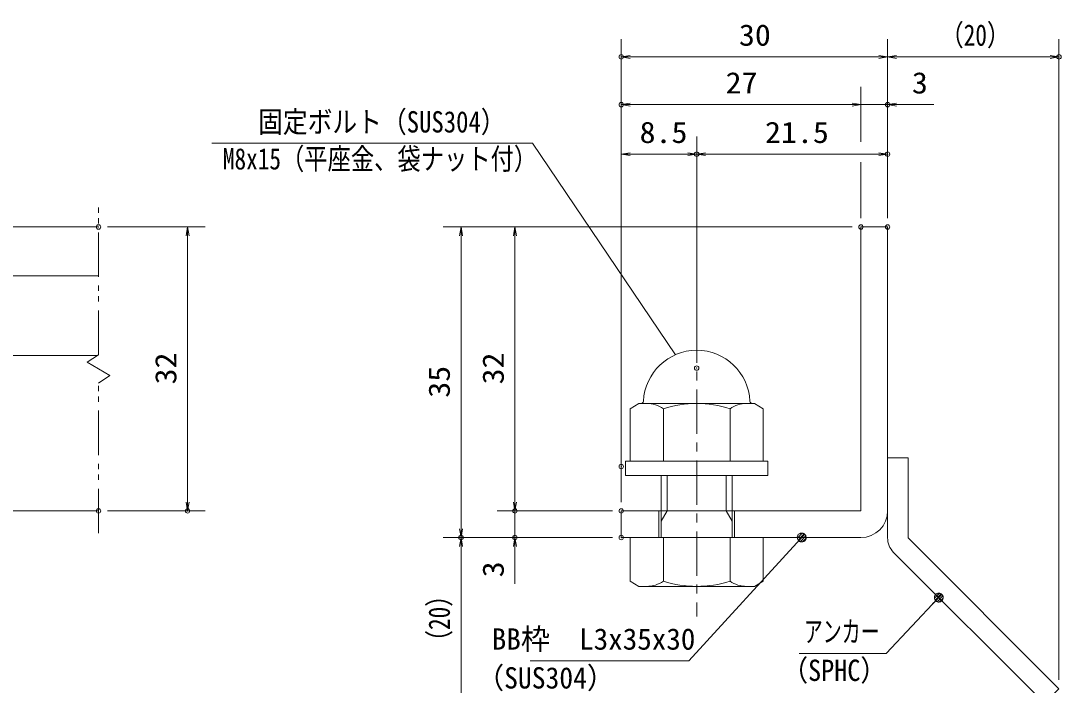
# Model space of a CAD drawing. Units: millimetres, scale not verified, with parts at other scales. Extents: x -1050 to 1050, y -742 to 742.
# Drawn here: x -154 to 432, y -492 to -118 of the extents above; entities that cross this region are included whole.
import ezdxf
from ezdxf.enums import TextEntityAlignment as Align

# ---------------------------------------------------------------- set-up
doc = ezdxf.new("R2010")
doc.units = ezdxf.units.MM
doc.header["$LTSCALE"] = 5
doc.header["$PDMODE"] = 32
doc.header["$PDSIZE"] = 2.5
doc.linetypes.add('CHAIN1', pattern=[8, 5, -1, 1, -1])
doc.linetypes.add('DOUBLE_CHAIN1', pattern=[8.8, 5, -1, 0.6, -0.6, 0.6, -1])
for name, color, linetype, lineweight in [('0-1_寸法注釈', 2, 'Continuous', 9), ('0-2_0', 2, 'Continuous', 9), ('0-3_DEFPOINTS', 134, 'Continuous', 9), ('0-4_蓋', 5, 'Continuous', 9), ('0-6_想像線', 134, 'DOUBLE_CHAIN1', 9), ('0-8_枠', 7, 'Continuous', 9), ('0-A_アンカー', 7, 'Continuous', 9), ('0-B_締付部品', 7, 'Continuous', 9)]:
    doc.layers.add(name, color=color, linetype=linetype, lineweight=lineweight)
doc.styles.add('ＭＳ ゴシック', font='')
doc.styles.get('ＭＳ ゴシック').set_extended_font_data('MS Gothic')

# ---------------------------------------------------------------- blocks, each defined once
blk = doc.blocks.new('_OPEN')
at = {"layer": '0-2_0'}
blk.add_line((0, 0), (-5, 0), dxfattribs=at)
blk.add_lwpolyline([(-5, 0.833), (0, 0), (-5, -0.833)], dxfattribs=at)
blk = doc.blocks.new('A$C6EB770D1')
at = {"layer": '0-A_アンカー'}
for p, q in [((130.257, 96.52), (45.237, 11.5)), ((138.388, 88.388), (130.257, 96.52)), ((138.388, 88.388), (53.368, 3.368)), ((0, 11.5), (45.237, 11.5)), ((0, 11.5), (0, 0)), ((0, 0), (45.237, 0))]:
    blk.add_line(p, q, dxfattribs=at)
blk.add_arc((45.237, 11.5), 11.5, 270, 315, dxfattribs=at)
blk = doc.blocks.new('A$C137235B9')
at = {"layer": '0-8_枠'}
for p, q in [((108.467, 61.25), (123.467, 61.25)), ((108.467, 18.75), (123.467, 18.75))]:
    blk.add_line(p, q, dxfattribs=at)
at = {"layer": '0-B_締付部品'}
for p, q in [((50.87, 77.528), (47.967, 72.5)), ((50.87, 77.528), (80.467, 77.528)), ((80.467, 80), (80.467, 0)), ((88.467, 80), (80.467, 80)), ((88.467, 80), (88.467, 0)), ((123.467, 2.472), (123.467, 77.528)), ((148.064, 77.528), (123.467, 77.528)), ((148.064, 77.528), (150.967, 72.5)), ((47.967, 72.5), (47.967, 7.5)), ((150.967, 7.5), (150.967, 72.5)), ((50.87, 58.764), (80.467, 58.764)), ((88.467, 60), (123.467, 60)), ((114.33, 60), (108.467, 56.615)), ((108.467, 20), (108.467, 60)), ((148.064, 58.764), (123.467, 58.764)), ((108.467, 56.615), (88.467, 56.615)), ((50.87, 21.236), (80.467, 21.236)), ((108.467, 23.385), (88.467, 23.385)), ((88.467, 20), (123.467, 20)), ((114.33, 20), (108.467, 23.385)), ((148.064, 21.236), (123.467, 21.236)), ((50.87, 2.472), (47.967, 7.5)), ((148.064, 2.472), (150.967, 7.5)), ((50.87, 2.472), (80.467, 2.472)), ((88.467, 0), (80.467, 0)), ((148.064, 2.472), (123.467, 2.472))]:
    blk.add_line(p, q, dxfattribs=at)
at = {"layer": '0-B_締付部品', "color": 6, "linetype": 'CHAIN1'}
blk.add_line((0, 40), (167.946, 40), dxfattribs=at)
at = {"layer": '0-B_締付部品'}
for centre, radius, start, end in [((46.467, 71.464), 1.5, 272.7294, 0), ((47.967, 40), 30, 92.7294, 267.2706), ((64.58, 68.146), 16.613, 180, 214.38425), ((134.354, 68.146), 16.613, 325.61575, 0), ((110.064, 40), 62.097, 162.41205, 197.58795), ((88.87, 40), 62.097, 342.41205, 17.58795), ((64.58, 11.854), 16.613, 145.61575, 180), ((134.354, 11.854), 16.613, 0, 34.38425), ((46.467, 8.536), 1.5, 0, 87.2706)]:
    blk.add_arc(centre, radius, start, end, dxfattribs=at)
blk = doc.blocks.new('_Dot')
at = {"layer": '0-2_0'}
for p, q in [((-2.5, 0), (-5, 0)), ((2.445, 0.5), (-2.445, 0.5)), ((1.997, 1.5), (-1.997, 1.5)), ((2.289, -0.995), (-2.289, -0.995)), ((1.499, -1.995), (-1.499, -1.995))]:
    blk.add_line(p, q, dxfattribs=at)
for points in [[(2.5, 0), (2.48, 0.313), (2.421, 0.622), (2.324, 0.92), (2.191, 1.204), (2.023, 1.469), (1.822, 1.711), (1.594, 1.926), (1.34, 2.111), (1.064, 2.262), (0.773, 2.378), (0.468, 2.456), (0.157, 2.495), (-0.157, 2.495), (-0.468, 2.456), (-0.773, 2.378), (-1.064, 2.262), (-1.34, 2.111), (-1.594, 1.926), (-1.822, 1.711), (-2.023, 1.469), (-2.191, 1.204), (-2.324, 0.92), (-2.421, 0.622), (-2.48, 0.313), (-2.5, 0), (0, 0)], [(-2.5, 0), (-2.48, -0.313), (-2.421, -0.622), (-2.324, -0.92), (-2.191, -1.204), (-2.023, -1.469), (-1.822, -1.711), (-1.594, -1.926), (-1.34, -2.111), (-1.064, -2.262), (-0.773, -2.378), (-0.468, -2.456), (-0.157, -2.495), (0.157, -2.495), (0.468, -2.456), (0.773, -2.378), (1.064, -2.262), (1.34, -2.111), (1.594, -1.926), (1.822, -1.711), (2.023, -1.469), (2.191, -1.204), (2.324, -0.92), (2.421, -0.622), (2.48, -0.313), (2.5, 0), (0, 0)]]:
    blk.add_lwpolyline(points, close=True, dxfattribs=at)

msp = doc.modelspace()

# ---------------------------------------------------------------- linework, layer by layer
at = {"layer": '0-1_寸法注釈'}
for p, q in [((183.93, -388.808), (183.93, -127.974)), ((333.93, -228.808), (333.93, -127.974)), ((333.93, -228.808), (333.93, -127.974)), ((430.45, -489.065), (430.45, -127.974)), ((328.93, -137.974), (188.93, -137.974)), ((338.93, -137.974), (425.45, -137.974)), ((318.93, -185.763), (318.93, -154.9)), ((313.93, -164.9), (188.93, -164.9)), ((313.93, -164.9), (308.93, -164.9)), ((318.93, -164.9), (333.93, -164.9)), ((338.93, -164.9), (360.043, -164.9)), ((183.93, -363.808), (183.93, -182.796)), ((226.43, -308.341), (226.43, -182.796)), ((226.43, -308.341), (226.43, -182.796)), ((333.93, -228.808), (333.93, -182.796)), ((188.93, -192.796), (221.43, -192.796)), ((231.43, -192.796), (328.93, -192.796)), ((318.93, -228.808), (318.93, -197.366)), ((-105.45, -233.808), (-50.285, -233.808)), ((313.93, -233.808), (83.705, -233.808)), ((313.93, -233.808), (114.081, -233.808)), ((-60.285, -238.808), (-60.285, -388.808)), ((93.705, -238.808), (93.705, -403.808)), ((124.081, -238.808), (124.081, -388.808)), ((124.081, -388.808), (124.081, -383.808)), ((-105.45, -393.808), (-50.285, -393.808)), ((178.93, -393.808), (114.081, -393.808)), ((178.93, -393.808), (114.081, -393.808)), ((124.081, -393.808), (124.081, -408.808)), ((178.93, -408.808), (83.705, -408.808)), ((178.93, -408.808), (83.705, -408.808)), ((178.93, -408.808), (114.081, -408.808)), ((93.705, -497.197), (93.705, -413.808)), ((124.081, -413.808), (124.081, -434.922))]:
    msp.add_line(p, q, dxfattribs=at)
for points in [[(-46.656, -186.678), (133.988, -186.678), (214.418, -305.818)], [(132.643, -478.289), (222.011, -478.289), (284.883, -409.541)], [(284.059, -474.061), (333.113, -474.061), (362.077, -443.37)]]:
    msp.add_lwpolyline(points, dxfattribs=at)
at = {"layer": '0-3_DEFPOINTS'}
for p in [(183.93, -137.974), (430.45, -137.974), (183.93, -164.9), (333.93, -164.9), (226.43, -192.796), (333.93, -192.796), (-110.45, -233.808), (318.93, -233.808), (333.93, -233.808), (333.93, -233.808), (226.43, -313.341), (183.93, -368.808), (183.93, -368.808), (-110.45, -393.808), (-60.285, -393.808), (124.081, -393.808), (183.93, -393.808), (93.705, -408.808), (124.081, -408.808), (183.93, -408.808)]:
    msp.add_point(p, dxfattribs=at)
at = {"layer": '0-4_蓋'}
for p, q in [((-880.45, -233.808), (-110.45, -233.808)), ((-185.45, -261.308), (-110.45, -261.308)), ((-185.45, -306.308), (-111.121, -306.308)), ((-880.45, -393.808), (-110.45, -393.808))]:
    msp.add_line(p, q, dxfattribs=at)
at = {"layer": '0-6_想像線'}
for p, q in [((-110.45, -305.859), (-110.45, -221.308)), ((-104.157, -317.545), (-110.45, -313.808)), ((-110.45, -321.757), (-104.157, -317.545)), ((-110.45, -406.308), (-110.45, -321.757))]:
    msp.add_line(p, q, dxfattribs=at)
msp.add_lwpolyline([(-110.45, -305.859), (-116.743, -310.072), (-110.45, -313.808)], dxfattribs=at)
at = {"layer": '0-8_枠'}
for p, q in [((318.93, -233.808), (333.93, -233.808)), ((318.93, -393.808), (318.93, -233.808)), ((333.93, -233.808), (333.93, -393.808)), ((183.93, -393.808), (318.93, -393.808)), ((183.93, -393.808), (183.93, -408.808)), ((183.93, -408.808), (318.93, -408.808))]:
    msp.add_line(p, q, dxfattribs=at)
msp.add_arc((318.93, -393.808), 15, 270, 0, dxfattribs=at)

# ---------------------------------------------------------------- block references
at = {"layer": '0-1_寸法注釈'}
for name, p, rotation in [('_OPEN', (183.93, -137.974), 180), ('_OPEN', (333.93, -137.974), 180), ('_OPEN', (183.93, -164.9), 180), ('_OPEN', (333.93, -164.9), 180), ('_OPEN', (183.93, -192.796), 180), ('_OPEN', (226.43, -192.796), 180), ('_OPEN', (-60.285, -233.808), 90), ('_OPEN', (93.705, -233.808), 90), ('_OPEN', (124.081, -233.808), 90), ('_OPEN', (-60.285, -393.808), 270), ('_OPEN', (124.081, -393.808), 270), ('_OPEN', (124.081, -393.808), 270), ('_OPEN', (93.705, -408.808), 270), ('_OPEN', (93.705, -408.808), 90), ('_OPEN', (124.081, -408.808), 90), ('_Dot', (285.564, -408.808), 47.10573), ('_Dot', (362.776, -442.654), 45.68596)]:
    msp.add_blockref(name, p, dxfattribs=dict(at, rotation=rotation))
for p in [(333.93, -137.974), (430.45, -137.974), (318.93, -164.9), (318.93, -164.9), (226.43, -192.796), (333.93, -192.796)]:
    msp.add_blockref('_OPEN', p, dxfattribs=at)
at = {"layer": '0-A_アンカー', "rotation": 270}
msp.add_blockref('A$C6EB770D1', (333.93, -363.808), dxfattribs=at)
at = {"layer": '0-B_締付部品', "rotation": 270}
msp.add_blockref('A$C137235B9', (186.43, -285.341), dxfattribs=at)

# ---------------------------------------------------------------- texts
at = {"layer": '0-1_寸法注釈', "color": 7, "style": 'ＭＳ ゴシック'}
for s, height, width, p in [('30', 12.02, 1.1, (250.197, -135.287)), ('（20）', 12.02, 0.8, (363.675, -135.287)), ('27', 12.02, 1.1, (242.697, -162.213)), ('3', 12.02, 1.1, (347.62, -162.213)), ('固定ボルト（SUS304）', 12.03, 0.85, (-20.563, -184.201)), ('8.5', 12.02, 1.1, (194.263, -190.109)), ('21.5', 12.02, 1.1, (264.897, -190.109)), ('M8x15（平座金、袋ナット付）', 12.02, 0.8, (-40.388, -205.034)), ('アンカー', 12.02, 0.65, (286.765, -471.374)), ('（SUS304）', 12.02, 0.95, (102.418, -497.484)), ('（SPHC）', 12.02, 0.9, (274.404, -493.227))]:
    msp.add_text(s, height=height, dxfattribs=dict(at, width=width)).set_placement(p, align=Align.BOTTOM_LEFT)
for s, width, p in [('32', 1.1, (-62.972, -322.542)), ('32', 1.1, (121.394, -322.542)), ('35', 1.1, (91.017, -330.042)), ('3', 1.1, (121.394, -431.232)), ('（20）', 0.8, (91.017, -474.017))]:
    msp.add_text(s, height=12.02, rotation=90, dxfattribs=dict(at, width=width)).set_placement(p, align=Align.BOTTOM_LEFT)
msp.add_text('BB枠\u3000L3x35x30', height=12.03, dxfattribs=at).set_placement((111.036, -475.602), align=Align.BOTTOM_LEFT)

doc.saveas('drawing.dxf')
